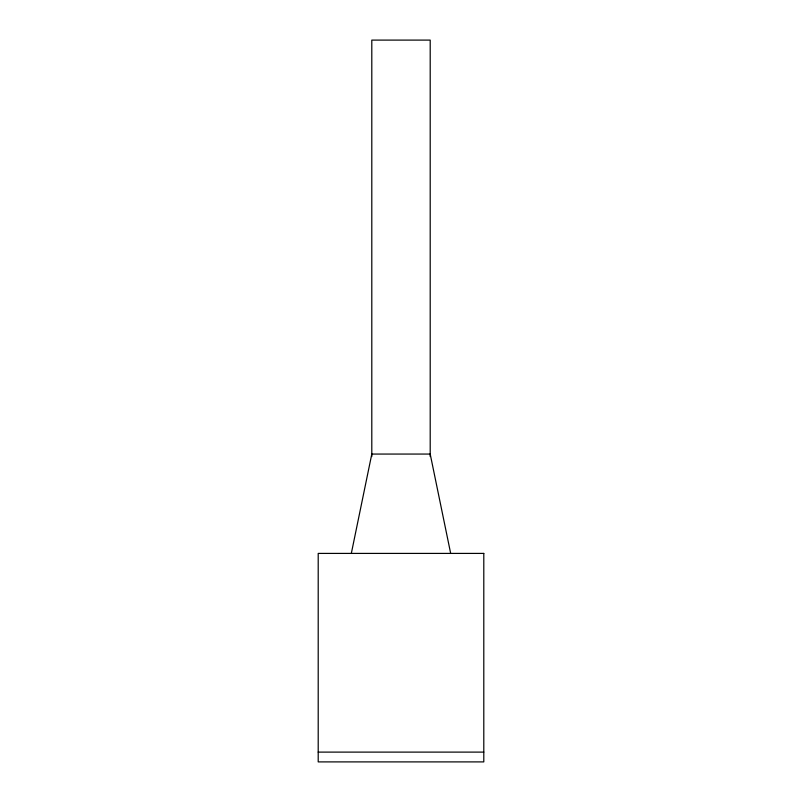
<?xml version="1.0" encoding="UTF-8"?>
<svg xmlns="http://www.w3.org/2000/svg" width="802" height="802" viewBox="0 0 802 802"><rect width="100%" height="100%" fill="white"/><g stroke="black" fill="none" stroke-linecap="round" stroke-linejoin="round"><path stroke-width="1.2" d="M351.326 553.41L371.797 454.062L430.203 454.062L450.674 553.41M318.204 752.106L483.796 752.106M430.203 456.538L430.203 40.1L371.797 40.1L371.797 456.538M483.796 553.41L318.204 553.41L318.204 761.9L483.796 761.9L483.796 553.41"/></g></svg>
